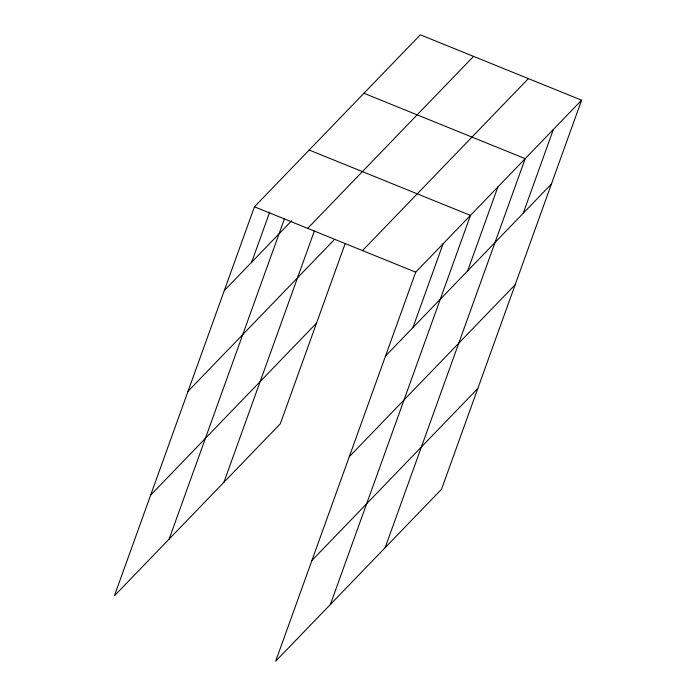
<?xml version="1.0" encoding="UTF-8"?>
<svg xmlns="http://www.w3.org/2000/svg" width="696" height="696" viewBox="0 0 696 696"><rect width="100%" height="100%" fill="white"/><g stroke="black" fill="none" stroke-linecap="round" stroke-linejoin="round"><path stroke-width="1.04" d="M581.595 100.189L415.712 272.171L275.66 661.2L441.542 489.218L581.595 100.189L420.34 34.8L254.458 206.782L114.405 595.811L280.288 423.829L345.112 243.757M251.656 262.235L269.683 212.141M169.145 539.061L284.542 218.518M223.886 482.302L314.348 231.02M412.911 327.616L443.091 243.791M330.4 604.441L470.461 215.421L309.198 150.031M467.651 270.866L497.831 187.041M385.14 547.691L525.202 158.662L363.938 93.273M523.218 213.246L553.398 129.421M224.286 290.606L291.598 220.815M307.675 228.366L473.558 56.376M188.024 391.326L334.611 239.346M362.503 250.595L528.386 78.613M150.667 495.091L316.541 323.109M385.54 355.995L551.423 184.014M349.279 456.715L515.162 284.734M311.921 560.48L477.795 388.499M254.458 206.782L415.712 272.171"/></g></svg>
